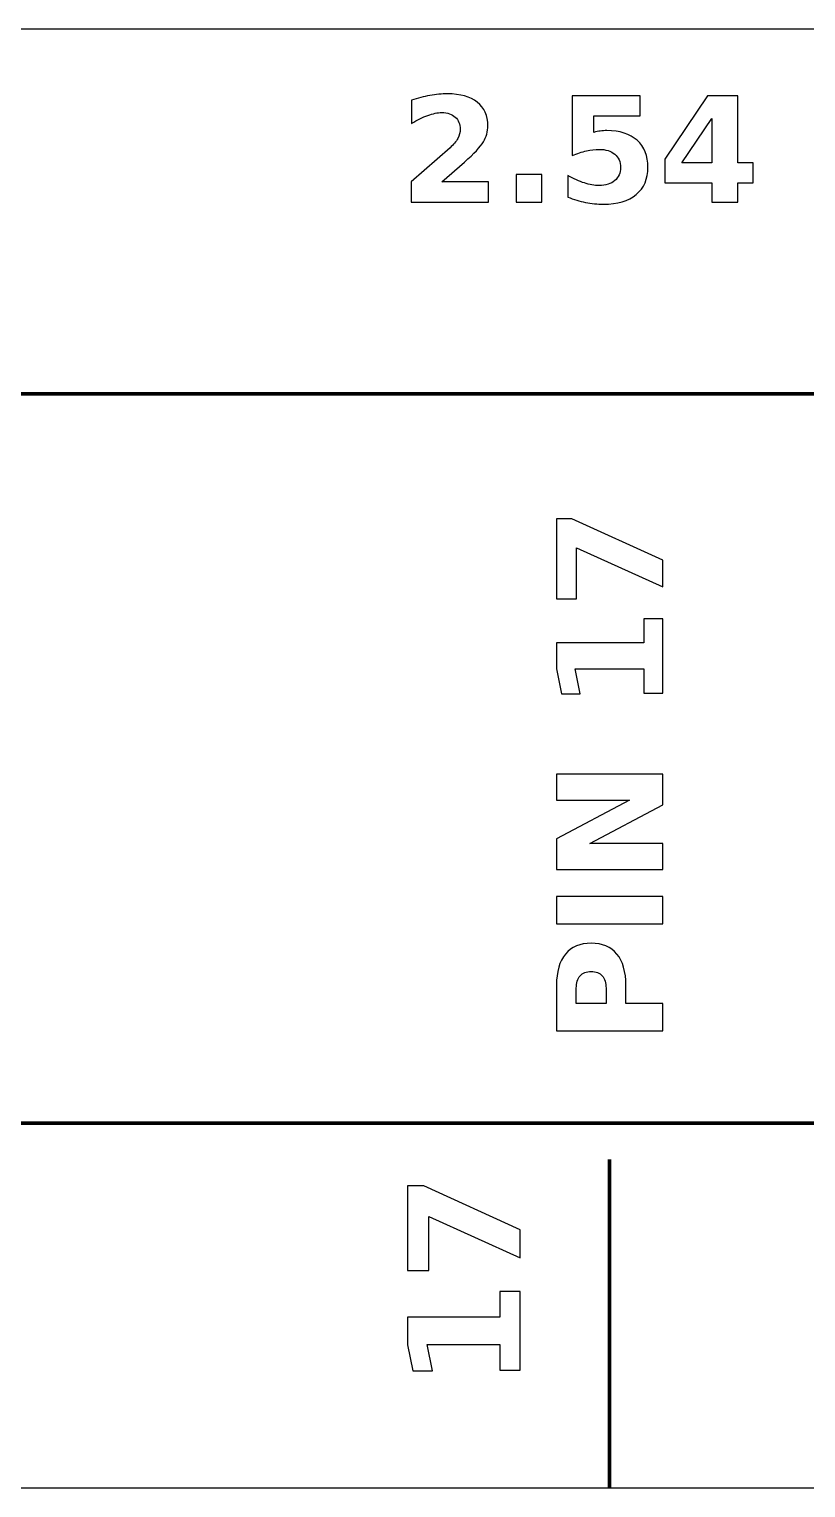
# Model space of a CAD drawing. Header units: centimetres. Extents: x -11 to 25, y -15.8 to -13.8.
# Drawn here: x 4.704 to 5.769, y -15.85 to -13.85 of the extents above; entities that cross this region are included whole.
import ezdxf

# ---------------------------------------------------------------- set-up
doc = ezdxf.new("R2010")
doc.units = ezdxf.units.CM
doc.header["$MEASUREMENT"] = 0
doc.layers.add('Layer 1', color=7, linetype='Continuous')

msp = doc.modelspace()

# ---------------------------------------------------------------- linework, layer by layer
at = {"layer": 'Layer 1', "color": 7}
msp.add_open_spline([(-10.9698, -13.85), (-10.9698, -13.85), (25.0302, -13.85), (25.0302, -13.85), (25.0302, -13.85), (25.0302, -13.85), (25.0302, -15.85), (25.0302, -15.85), (25.0302, -15.85), (25.0302, -15.85), (-10.9698, -15.85), (-10.9698, -15.85), (-10.9698, -15.85), (-10.9698, -15.85), (-10.9698, -13.85), (-10.9698, -13.85)], degree=3, knots=[0, 0, 0, 0, 0.25, 0.25, 0.25, 0.25, 0.5, 0.5, 0.5, 0.5, 0.75, 0.75, 0.75, 0.75, 1, 1, 1, 1], dxfattribs=at)
at = {"layer": 'Layer 1', "color": 250}
for points, knots in [([(5.26986, -14.05948), (5.26986, -14.05948), (5.33403, -14.05948), (5.33403, -14.05948), (5.33403, -14.05948), (5.33403, -14.05948), (5.33403, -14.08711), (5.33403, -14.08711), (5.33403, -14.08711), (5.33403, -14.08711), (5.22806, -14.08711), (5.22806, -14.08711), (5.22806, -14.08711), (5.22806, -14.08711), (5.22806, -14.05948), (5.22806, -14.05948), (5.22806, -14.05948), (5.22806, -14.05948), (5.2813, -14.01251), (5.2813, -14.01251), (5.2813, -14.01251), (5.28606, -14.00821), (5.28956, -14.00401), (5.29183, -13.99991), (5.29183, -13.99991), (5.29413, -13.99581), (5.29526, -13.99154), (5.29526, -13.98711), (5.29526, -13.98711), (5.29526, -13.98028), (5.29296, -13.97478), (5.28836, -13.97061), (5.28836, -13.97061), (5.2838, -13.96644), (5.2777, -13.96438), (5.27006, -13.96438), (5.27006, -13.96438), (5.2642, -13.96438), (5.2578, -13.96564), (5.25083, -13.96814), (5.25083, -13.96814), (5.24386, -13.97064), (5.2364, -13.97438), (5.22846, -13.97931), (5.22846, -13.97931), (5.22846, -13.97931), (5.22846, -13.94728), (5.22846, -13.94728), (5.22846, -13.94728), (5.23693, -13.94448), (5.2453, -13.94234), (5.25356, -13.94088), (5.25356, -13.94088), (5.26183, -13.93941), (5.26993, -13.93868), (5.2779, -13.93868), (5.2779, -13.93868), (5.29533, -13.93868), (5.3089, -13.94251), (5.31856, -13.95021), (5.31856, -13.95021), (5.32823, -13.95788), (5.33306, -13.96858), (5.33306, -13.98234), (5.33306, -13.98234), (5.33306, -13.99028), (5.331, -13.99768), (5.3269, -14.00454), (5.3269, -14.00454), (5.3228, -14.01141), (5.31416, -14.02061), (5.30103, -14.03214), (5.30103, -14.03214), (5.30103, -14.03214), (5.26986, -14.05948), (5.26986, -14.05948)], [0, 0, 0, 0, 0.0526316, 0.0526316, 0.0526316, 0.0526316, 0.1052632, 0.1052632, 0.1052632, 0.1052632, 0.1578947, 0.1578947, 0.1578947, 0.1578947, 0.2105263, 0.2105263, 0.2105263, 0.2105263, 0.2631579, 0.2631579, 0.2631579, 0.2631579, 0.3157895, 0.3157895, 0.3157895, 0.3157895, 0.3684211, 0.3684211, 0.3684211, 0.3684211, 0.4210526, 0.4210526, 0.4210526, 0.4210526, 0.4736842, 0.4736842, 0.4736842, 0.4736842, 0.5263158, 0.5263158, 0.5263158, 0.5263158, 0.5789474, 0.5789474, 0.5789474, 0.5789474, 0.6315789, 0.6315789, 0.6315789, 0.6315789, 0.6842105, 0.6842105, 0.6842105, 0.6842105, 0.7368421, 0.7368421, 0.7368421, 0.7368421, 0.7894737, 0.7894737, 0.7894737, 0.7894737, 0.8421053, 0.8421053, 0.8421053, 0.8421053, 0.8947368, 0.8947368, 0.8947368, 0.8947368, 0.9473684, 0.9473684, 0.9473684, 0.9473684, 1, 1, 1, 1]), ([(5.44857, -13.94131), (5.44857, -13.94131), (5.54204, -13.94131), (5.54204, -13.94131), (5.54204, -13.94131), (5.54204, -13.94131), (5.54204, -13.96894), (5.54204, -13.96894), (5.54204, -13.96894), (5.54204, -13.96894), (5.47854, -13.96894), (5.47854, -13.96894), (5.47854, -13.96894), (5.47854, -13.96894), (5.47854, -13.99151), (5.47854, -13.99151), (5.47854, -13.99151), (5.4814, -13.99074), (5.48427, -13.99014), (5.48717, -13.98971), (5.48717, -13.98971), (5.49007, -13.98928), (5.4931, -13.98908), (5.4962, -13.98908), (5.4962, -13.98908), (5.514, -13.98908), (5.52784, -13.99351), (5.53774, -14.00241), (5.53774, -14.00241), (5.54764, -14.01128), (5.55257, -14.02368), (5.55257, -14.03954), (5.55257, -14.03954), (5.55257, -14.05531), (5.54717, -14.06764), (5.5364, -14.07658), (5.5364, -14.07658), (5.52564, -14.08548), (5.51067, -14.08994), (5.49154, -14.08994), (5.49154, -14.08994), (5.48327, -14.08994), (5.47507, -14.08914), (5.46697, -14.08754), (5.46697, -14.08754), (5.45887, -14.08594), (5.4508, -14.08354), (5.4428, -14.08028), (5.4428, -14.08028), (5.4428, -14.08028), (5.4428, -14.05068), (5.4428, -14.05068), (5.4428, -14.05068), (5.45074, -14.05524), (5.45827, -14.05864), (5.4654, -14.06091), (5.4654, -14.06091), (5.47254, -14.06321), (5.47927, -14.06434), (5.48557, -14.06434), (5.48557, -14.06434), (5.4947, -14.06434), (5.50187, -14.06211), (5.5071, -14.05764), (5.5071, -14.05764), (5.51234, -14.05321), (5.51497, -14.04718), (5.51497, -14.03954), (5.51497, -14.03954), (5.51497, -14.03188), (5.51234, -14.02584), (5.5071, -14.02141), (5.5071, -14.02141), (5.50187, -14.01698), (5.4947, -14.01478), (5.48557, -14.01478), (5.48557, -14.01478), (5.48017, -14.01478), (5.4744, -14.01548), (5.4683, -14.01688), (5.4683, -14.01688), (5.46217, -14.01828), (5.4556, -14.02044), (5.44857, -14.02338), (5.44857, -14.02338), (5.44857, -14.02338), (5.44857, -13.94131), (5.44857, -13.94131)], [0, 0, 0, 0, 0.0454545, 0.0454545, 0.0454545, 0.0454545, 0.0909091, 0.0909091, 0.0909091, 0.0909091, 0.1363636, 0.1363636, 0.1363636, 0.1363636, 0.1818182, 0.1818182, 0.1818182, 0.1818182, 0.2272727, 0.2272727, 0.2272727, 0.2272727, 0.2727273, 0.2727273, 0.2727273, 0.2727273, 0.3181818, 0.3181818, 0.3181818, 0.3181818, 0.3636364, 0.3636364, 0.3636364, 0.3636364, 0.4090909, 0.4090909, 0.4090909, 0.4090909, 0.4545455, 0.4545455, 0.4545455, 0.4545455, 0.5, 0.5, 0.5, 0.5, 0.5454545, 0.5454545, 0.5454545, 0.5454545, 0.5909091, 0.5909091, 0.5909091, 0.5909091, 0.6363636, 0.6363636, 0.6363636, 0.6363636, 0.6818182, 0.6818182, 0.6818182, 0.6818182, 0.7272727, 0.7272727, 0.7272727, 0.7272727, 0.7727273, 0.7727273, 0.7727273, 0.7727273, 0.8181818, 0.8181818, 0.8181818, 0.8181818, 0.8636364, 0.8636364, 0.8636364, 0.8636364, 0.9090909, 0.9090909, 0.9090909, 0.9090909, 0.9545455, 0.9545455, 0.9545455, 0.9545455, 1, 1, 1, 1]), ([(5.63394, -13.94131), (5.63394, -13.94131), (5.67574, -13.94131), (5.67574, -13.94131), (5.67574, -13.94131), (5.67574, -13.94131), (5.67574, -14.03331), (5.67574, -14.03331), (5.67574, -14.03331), (5.67574, -14.03331), (5.69654, -14.03331), (5.69654, -14.03331), (5.69654, -14.03331), (5.69654, -14.03331), (5.69654, -14.06054), (5.69654, -14.06054), (5.69654, -14.06054), (5.69654, -14.06054), (5.67574, -14.06054), (5.67574, -14.06054), (5.67574, -14.06054), (5.67574, -14.06054), (5.67574, -14.08711), (5.67574, -14.08711), (5.67574, -14.08711), (5.67574, -14.08711), (5.64021, -14.08711), (5.64021, -14.08711), (5.64021, -14.08711), (5.64021, -14.08711), (5.64021, -14.06054), (5.64021, -14.06054), (5.64021, -14.06054), (5.64021, -14.06054), (5.57554, -14.06054), (5.57554, -14.06054), (5.57554, -14.06054), (5.57554, -14.06054), (5.57554, -14.02831), (5.57554, -14.02831), (5.57554, -14.02831), (5.57554, -14.02831), (5.63394, -13.94131), (5.63394, -13.94131)], [0, 0, 0, 0, 0.0909091, 0.0909091, 0.0909091, 0.0909091, 0.1818182, 0.1818182, 0.1818182, 0.1818182, 0.2727273, 0.2727273, 0.2727273, 0.2727273, 0.3636364, 0.3636364, 0.3636364, 0.3636364, 0.4545455, 0.4545455, 0.4545455, 0.4545455, 0.5454545, 0.5454545, 0.5454545, 0.5454545, 0.6363636, 0.6363636, 0.6363636, 0.6363636, 0.7272727, 0.7272727, 0.7272727, 0.7272727, 0.8181818, 0.8181818, 0.8181818, 0.8181818, 0.9090909, 0.9090909, 0.9090909, 0.9090909, 1, 1, 1, 1]), ([(5.64021, -13.97228), (5.64021, -13.97228), (5.59897, -14.03331), (5.59897, -14.03331), (5.59897, -14.03331), (5.59897, -14.03331), (5.64021, -14.03331), (5.64021, -14.03331), (5.64021, -14.03331), (5.64021, -14.03331), (5.64021, -13.97228), (5.64021, -13.97228)], [0, 0, 0, 0, 0.3333333, 0.3333333, 0.3333333, 0.3333333, 0.6666667, 0.6666667, 0.6666667, 0.6666667, 1, 1, 1, 1]), ([(5.3718, -14.04931), (5.3718, -14.04931), (5.40697, -14.04931), (5.40697, -14.04931), (5.40697, -14.04931), (5.40697, -14.04931), (5.40697, -14.08711), (5.40697, -14.08711), (5.40697, -14.08711), (5.40697, -14.08711), (5.3718, -14.08711), (5.3718, -14.08711), (5.3718, -14.08711), (5.3718, -14.08711), (5.3718, -14.04931), (5.3718, -14.04931)], [0, 0, 0, 0, 0.25, 0.25, 0.25, 0.25, 0.5, 0.5, 0.5, 0.5, 0.75, 0.75, 0.75, 0.75, 1, 1, 1, 1]), ([(5.42713, -14.63116), (5.42713, -14.63116), (5.42713, -14.5213), (5.42713, -14.5213), (5.42713, -14.5213), (5.42713, -14.5213), (5.44833, -14.5213), (5.44833, -14.5213), (5.44833, -14.5213), (5.44833, -14.5213), (5.57293, -14.57813), (5.57293, -14.57813), (5.57293, -14.57813), (5.57293, -14.57813), (5.57293, -14.61476), (5.57293, -14.61476), (5.57293, -14.61476), (5.57293, -14.61476), (5.45476, -14.56093), (5.45476, -14.56093), (5.45476, -14.56093), (5.45476, -14.56093), (5.45476, -14.63116), (5.45476, -14.63116), (5.45476, -14.63116), (5.45476, -14.63116), (5.42713, -14.63116), (5.42713, -14.63116)], [0, 0, 0, 0, 0.1428571, 0.1428571, 0.1428571, 0.1428571, 0.2857143, 0.2857143, 0.2857143, 0.2857143, 0.4285714, 0.4285714, 0.4285714, 0.4285714, 0.5714286, 0.5714286, 0.5714286, 0.5714286, 0.7142857, 0.7142857, 0.7142857, 0.7142857, 0.8571429, 0.8571429, 0.8571429, 0.8571429, 1, 1, 1, 1]), ([(5.54696, -14.76027), (5.54696, -14.76027), (5.54696, -14.72707), (5.54696, -14.72707), (5.54696, -14.72707), (5.54696, -14.72707), (5.45273, -14.72707), (5.45273, -14.72707), (5.45273, -14.72707), (5.45273, -14.72707), (5.45976, -14.76113), (5.45976, -14.76113), (5.45976, -14.76113), (5.45976, -14.76113), (5.43416, -14.76113), (5.43416, -14.76113), (5.43416, -14.76113), (5.43416, -14.76113), (5.42713, -14.72727), (5.42713, -14.72727), (5.42713, -14.72727), (5.42713, -14.72727), (5.42713, -14.69153), (5.42713, -14.69153), (5.42713, -14.69153), (5.42713, -14.69153), (5.54696, -14.69153), (5.54696, -14.69153), (5.54696, -14.69153), (5.54696, -14.69153), (5.54696, -14.65833), (5.54696, -14.65833), (5.54696, -14.65833), (5.54696, -14.65833), (5.57293, -14.65833), (5.57293, -14.65833), (5.57293, -14.65833), (5.57293, -14.65833), (5.57293, -14.76027), (5.57293, -14.76027), (5.57293, -14.76027), (5.57293, -14.76027), (5.54696, -14.76027), (5.54696, -14.76027)], [0, 0, 0, 0, 0.0909091, 0.0909091, 0.0909091, 0.0909091, 0.1818182, 0.1818182, 0.1818182, 0.1818182, 0.2727273, 0.2727273, 0.2727273, 0.2727273, 0.3636364, 0.3636364, 0.3636364, 0.3636364, 0.4545455, 0.4545455, 0.4545455, 0.4545455, 0.5454545, 0.5454545, 0.5454545, 0.5454545, 0.6363636, 0.6363636, 0.6363636, 0.6363636, 0.7272727, 0.7272727, 0.7272727, 0.7272727, 0.8181818, 0.8181818, 0.8181818, 0.8181818, 0.9090909, 0.9090909, 0.9090909, 0.9090909, 1, 1, 1, 1]), ([(5.42713, -15.00233), (5.42713, -15.00233), (5.42713, -14.96033), (5.42713, -14.96033), (5.42713, -14.96033), (5.42713, -14.96033), (5.52713, -14.9073), (5.52713, -14.9073), (5.52713, -14.9073), (5.52713, -14.9073), (5.42713, -14.9073), (5.42713, -14.9073), (5.42713, -14.9073), (5.42713, -14.9073), (5.42713, -14.87167), (5.42713, -14.87167), (5.42713, -14.87167), (5.42713, -14.87167), (5.57293, -14.87167), (5.57293, -14.87167), (5.57293, -14.87167), (5.57293, -14.87167), (5.57293, -14.91367), (5.57293, -14.91367), (5.57293, -14.91367), (5.57293, -14.91367), (5.47293, -14.9667), (5.47293, -14.9667), (5.47293, -14.9667), (5.47293, -14.9667), (5.57293, -14.9667), (5.57293, -14.9667), (5.57293, -14.9667), (5.57293, -14.9667), (5.57293, -15.00233), (5.57293, -15.00233), (5.57293, -15.00233), (5.57293, -15.00233), (5.42713, -15.00233), (5.42713, -15.00233)], [0, 0, 0, 0, 0.1, 0.1, 0.1, 0.1, 0.2, 0.2, 0.2, 0.2, 0.3, 0.3, 0.3, 0.3, 0.4, 0.4, 0.4, 0.4, 0.5, 0.5, 0.5, 0.5, 0.6, 0.6, 0.6, 0.6, 0.7, 0.7, 0.7, 0.7, 0.8, 0.8, 0.8, 0.8, 0.9, 0.9, 0.9, 0.9, 1, 1, 1, 1]), ([(5.42713, -15.07673), (5.42713, -15.07673), (5.42713, -15.03913), (5.42713, -15.03913), (5.42713, -15.03913), (5.42713, -15.03913), (5.57293, -15.03913), (5.57293, -15.03913), (5.57293, -15.03913), (5.57293, -15.03913), (5.57293, -15.07673), (5.57293, -15.07673), (5.57293, -15.07673), (5.57293, -15.07673), (5.42713, -15.07673), (5.42713, -15.07673)], [0, 0, 0, 0, 0.25, 0.25, 0.25, 0.25, 0.5, 0.5, 0.5, 0.5, 0.75, 0.75, 0.75, 0.75, 1, 1, 1, 1]), ([(5.42713, -15.2233), (5.42713, -15.2233), (5.42713, -15.1609), (5.42713, -15.1609), (5.42713, -15.1609), (5.42713, -15.14234), (5.43126, -15.1281), (5.4395, -15.11817), (5.4395, -15.11817), (5.44773, -15.10824), (5.45946, -15.10327), (5.4747, -15.10327), (5.4747, -15.10327), (5.48996, -15.10327), (5.50173, -15.10824), (5.50996, -15.11817), (5.50996, -15.11817), (5.5182, -15.1281), (5.52233, -15.14234), (5.52233, -15.1609), (5.52233, -15.1609), (5.52233, -15.1609), (5.52233, -15.1857), (5.52233, -15.1857), (5.52233, -15.1857), (5.52233, -15.1857), (5.57293, -15.1857), (5.57293, -15.1857), (5.57293, -15.1857), (5.57293, -15.1857), (5.57293, -15.2233), (5.57293, -15.2233), (5.57293, -15.2233), (5.57293, -15.2233), (5.42713, -15.2233), (5.42713, -15.2233)], [0, 0, 0, 0, 0.1111111, 0.1111111, 0.1111111, 0.1111111, 0.2222222, 0.2222222, 0.2222222, 0.2222222, 0.3333333, 0.3333333, 0.3333333, 0.3333333, 0.4444444, 0.4444444, 0.4444444, 0.4444444, 0.5555556, 0.5555556, 0.5555556, 0.5555556, 0.6666667, 0.6666667, 0.6666667, 0.6666667, 0.7777778, 0.7777778, 0.7777778, 0.7777778, 0.8888889, 0.8888889, 0.8888889, 0.8888889, 1, 1, 1, 1]), ([(5.45436, -15.1857), (5.45436, -15.1857), (5.4951, -15.1857), (5.4951, -15.1857), (5.4951, -15.1857), (5.4951, -15.1857), (5.4951, -15.1649), (5.4951, -15.1649), (5.4951, -15.1649), (5.4951, -15.1576), (5.49333, -15.15197), (5.48976, -15.148), (5.48976, -15.148), (5.48623, -15.14404), (5.4812, -15.14204), (5.4747, -15.14204), (5.4747, -15.14204), (5.46816, -15.14204), (5.46316, -15.14404), (5.45963, -15.148), (5.45963, -15.148), (5.45613, -15.15197), (5.45436, -15.1576), (5.45436, -15.1649), (5.45436, -15.1649), (5.45436, -15.1649), (5.45436, -15.1857), (5.45436, -15.1857)], [0, 0, 0, 0, 0.1428571, 0.1428571, 0.1428571, 0.1428571, 0.2857143, 0.2857143, 0.2857143, 0.2857143, 0.4285714, 0.4285714, 0.4285714, 0.4285714, 0.5714286, 0.5714286, 0.5714286, 0.5714286, 0.7142857, 0.7142857, 0.7142857, 0.7142857, 0.8571429, 0.8571429, 0.8571429, 0.8571429, 1, 1, 1, 1]), ([(5.22286, -15.5522), (5.22286, -15.5522), (5.22286, -15.43593), (5.22286, -15.43593), (5.22286, -15.43593), (5.22286, -15.43593), (5.2453, -15.43593), (5.2453, -15.43593), (5.2453, -15.43593), (5.2453, -15.43593), (5.37717, -15.49608), (5.37717, -15.49608), (5.37717, -15.49608), (5.37717, -15.49608), (5.37717, -15.53485), (5.37717, -15.53485), (5.37717, -15.53485), (5.37717, -15.53485), (5.25211, -15.47787), (5.25211, -15.47787), (5.25211, -15.47787), (5.25211, -15.47787), (5.25211, -15.5522), (5.25211, -15.5522), (5.25211, -15.5522), (5.25211, -15.5522), (5.22286, -15.5522), (5.22286, -15.5522)], [0, 0, 0, 0, 0.1428571, 0.1428571, 0.1428571, 0.1428571, 0.2857143, 0.2857143, 0.2857143, 0.2857143, 0.4285714, 0.4285714, 0.4285714, 0.4285714, 0.5714286, 0.5714286, 0.5714286, 0.5714286, 0.7142857, 0.7142857, 0.7142857, 0.7142857, 0.8571429, 0.8571429, 0.8571429, 0.8571429, 1, 1, 1, 1]), ([(5.34969, -15.68884), (5.34969, -15.68884), (5.34969, -15.6537), (5.34969, -15.6537), (5.34969, -15.6537), (5.34969, -15.6537), (5.24996, -15.6537), (5.24996, -15.6537), (5.24996, -15.6537), (5.24996, -15.6537), (5.2574, -15.68976), (5.2574, -15.68976), (5.2574, -15.68976), (5.2574, -15.68976), (5.23031, -15.68976), (5.23031, -15.68976), (5.23031, -15.68976), (5.23031, -15.68976), (5.22286, -15.65391), (5.22286, -15.65391), (5.22286, -15.65391), (5.22286, -15.65391), (5.22286, -15.6161), (5.22286, -15.6161), (5.22286, -15.6161), (5.22286, -15.6161), (5.34969, -15.6161), (5.34969, -15.6161), (5.34969, -15.6161), (5.34969, -15.6161), (5.34969, -15.58096), (5.34969, -15.58096), (5.34969, -15.58096), (5.34969, -15.58096), (5.37717, -15.58096), (5.37717, -15.58096), (5.37717, -15.58096), (5.37717, -15.58096), (5.37717, -15.68884), (5.37717, -15.68884), (5.37717, -15.68884), (5.37717, -15.68884), (5.34969, -15.68884), (5.34969, -15.68884)], [0, 0, 0, 0, 0.0909091, 0.0909091, 0.0909091, 0.0909091, 0.1818182, 0.1818182, 0.1818182, 0.1818182, 0.2727273, 0.2727273, 0.2727273, 0.2727273, 0.3636364, 0.3636364, 0.3636364, 0.3636364, 0.4545455, 0.4545455, 0.4545455, 0.4545455, 0.5454545, 0.5454545, 0.5454545, 0.5454545, 0.6363636, 0.6363636, 0.6363636, 0.6363636, 0.7272727, 0.7272727, 0.7272727, 0.7272727, 0.8181818, 0.8181818, 0.8181818, 0.8181818, 0.9090909, 0.9090909, 0.9090909, 0.9090909, 1, 1, 1, 1])]:
    msp.add_open_spline(points, degree=3, knots=knots, dxfattribs=at)
at = {"layer": 'Layer 1', "color": 250, "lineweight": 100}
msp.add_open_spline([(-10.76247, -15.35), (-10.76247, -15.35), (-10.76247, -14.35), (-10.76247, -14.35), (-10.76247, -14.35), (-10.76247, -14.35), (24.83753, -14.35), (24.83753, -14.35), (24.83753, -14.35), (24.83753, -14.35), (24.83753, -15.35), (24.83753, -15.35), (24.83753, -15.35), (24.83753, -15.35), (-10.76247, -15.35), (-10.76247, -15.35)], degree=3, knots=[0, 0, 0, 0, 0.25, 0.25, 0.25, 0.25, 0.5, 0.5, 0.5, 0.5, 0.75, 0.75, 0.75, 0.75, 1, 1, 1, 1], dxfattribs=at)
at = {"layer": 'Layer 1', "color": 250, "lineweight": 106}
msp.add_open_spline([(5.50003, -15.85), (5.50003, -15.85), (5.50001, -15.40001), (5.50001, -15.40001)], degree=3, dxfattribs=at)

doc.saveas('drawing.dxf')
